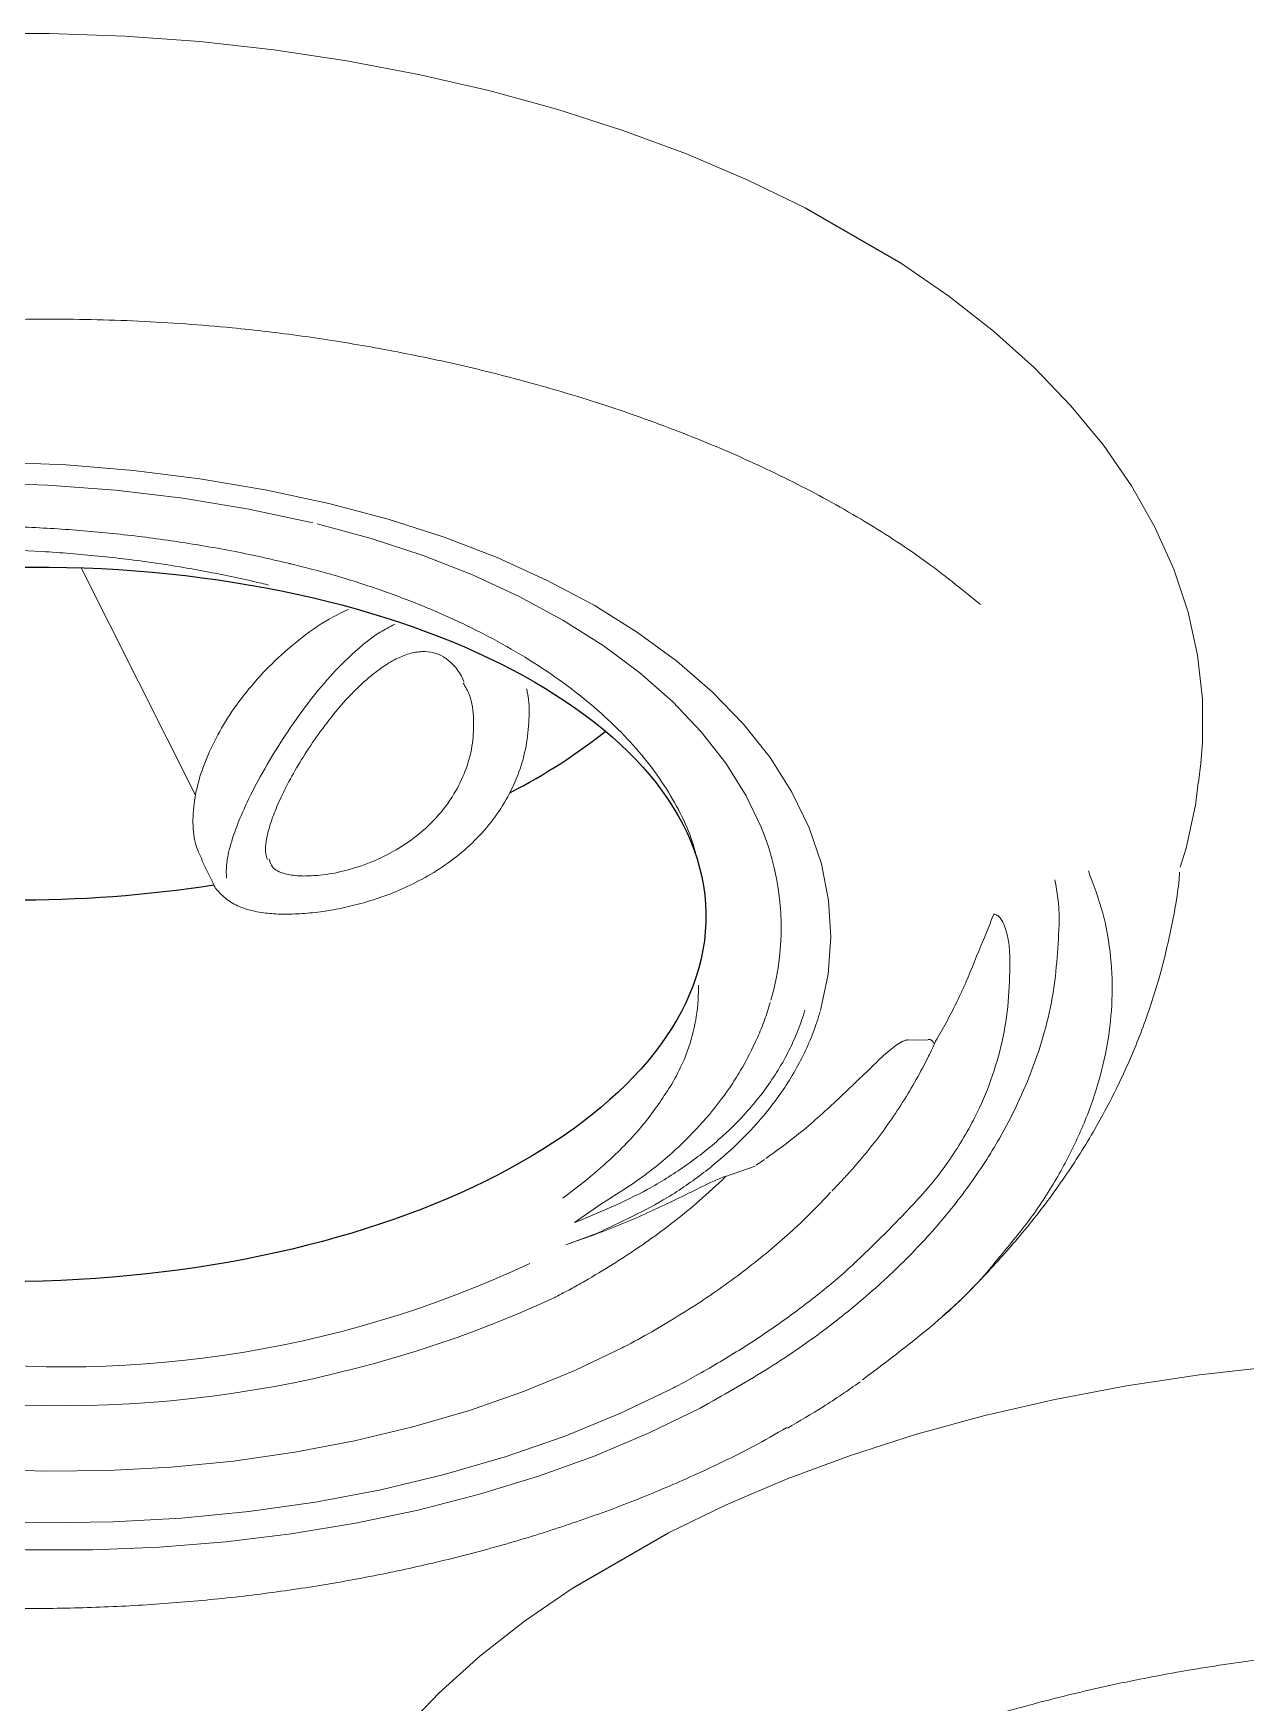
# Model space of a CAD drawing. Extents: x 941 to 1034, y 781 to 934.
# Drawn here: x 986.172 to 988.716, y 877.394 to 880.898 of the extents above; entities that cross this region are included whole.
import ezdxf

# ---------------------------------------------------------------- set-up
doc = ezdxf.new("R2010")
doc.units = 0
doc.header["$MEASUREMENT"] = 0
doc.linetypes.add('SLD-Solid', pattern=[0])
doc.layers.add('1', color=4, linetype='Continuous')
doc.layers.add('DIM', color=3, linetype='Continuous')

# ---------------------------------------------------------------- blocks, each defined once
blk = doc.blocks.new('R')
at = {"layer": '1', "color": 3, "linetype": 'SLD-Solid', "lineweight": 15}
for p, q in [((0.586, -0.9865), (0.5891, -0.9873)), ((0.5038, -1.1132), (0.5061, -1.1137)), ((0.0661, -1.1217), (0.3063, -1.599)), ((0.4573, -1.1575), (0.4597, -1.1581)), ((2.4112, -1.5722), (2.4155, -1.5315)), ((0.3193, -1.7363), (0.3431, -1.7835)), ((1.8431, -2.1125), (1.8005, -2.1135)), ((1.8593, -2.1156), (1.8562, -2.1206)), ((1.4809, -2.3778), (1.4185, -2.3996)), ((1.4829, -2.3755), (1.4999, -2.3638)), ((1.0772, -2.4446), (1.1289, -2.4048)), ((1.1567, -2.4574), (1.1016, -2.4962)), ((1.1475, -2.5189), (1.0833, -2.5427)), ((1.2042, -2.7578), (1.2057, -2.757)), ((1.3077, -2.8437), (1.2982, -2.8486))]:
    blk.add_line(p, q, dxfattribs=at)
at = {"layer": '1', "color": 3, "linetype": 'SLD-Solid', "lineweight": 15, "flags": 128}
for points in [[(1.5854, -0.3658), (1.4639, -0.3071), (1.3363, -0.2529), (1.203, -0.2036), (1.0646, -0.1592), (0.9215, -0.1199), (0.7745, -0.086), (0.624, -0.0575), (0.4707, -0.0346), (0.3152, -0.0173), (0.1581, -0.0058), (0, 0), (-0.1584, 0), (-0.3164, -0.0058), (-0.4735, -0.0174), (-0.629, -0.0347), (-0.7824, -0.0576), (-0.9328, -0.0861), (-1.0799, -0.12), (-1.223, -0.1593), (-1.3614, -0.2037), (-1.4947, -0.2531), (-1.6223, -0.3072), (-1.7438, -0.3659)], [(2.4155, -1.5315), (2.4191, -1.4881), (2.4191, -1.3966), (2.409, -1.3054), (2.389, -1.2147), (2.3591, -1.1249), (2.3194, -1.0364), (2.2701, -0.9495), (2.2113, -0.8646), (2.1433, -0.782), (2.0664, -0.702), (1.9809, -0.6251), (1.8871, -0.5514), (1.7855, -0.4813)], [(-1.5454, -1.2021), (-1.4363, -1.149), (-1.3211, -1.1005), (-1.2003, -1.0567), (-1.0744, -1.018), (-0.9442, -0.9845), (-0.8102, -0.9563), (-0.6731, -0.9337), (-0.5336, -0.9166), (-0.3923, -0.9053), (-0.25, -0.8997), (-0.1074, -0.8999), (0.0348, -0.9058), (0.1759, -0.9176), (0.3153, -0.935), (0.4522, -0.958), (0.586, -0.9865)], [(-1.4661, -1.2257), (-1.3552, -1.1727), (-1.2379, -1.1246), (-1.1146, -1.0817), (-0.9861, -1.0443), (-0.8531, -1.0125), (-0.7164, -0.9865), (-0.5768, -0.9665), (-0.4349, -0.9526), (-0.2916, -0.9449), (-0.1477, -0.9433), (-0.0041, -0.9479), (0.1386, -0.9588), (0.2795, -0.9757), (0.4178, -0.9987), (0.5527, -1.0276)], [(0.5891, -0.9873), (0.7108, -1.0195), (0.8278, -1.0572), (0.9392, -1.1001), (1.0444, -1.148), (1.1427, -1.2004), (1.2336, -1.2572), (1.3164, -1.318), (1.3907, -1.3823), (1.456, -1.4498), (1.5118, -1.5201), (1.5578, -1.5927), (1.5938, -1.6672), (1.6196, -1.7431), (1.6348, -1.8199), (1.6396, -1.8971), (1.6337, -1.9744), (1.6174, -2.0511)], [(0.5614, -1.0297), (0.6749, -1.0604), (0.7839, -1.0961), (0.8876, -1.1367), (0.9855, -1.1819), (1.077, -1.2314), (1.1614, -1.2849), (1.2383, -1.3421), (1.3072, -1.4025), (1.3676, -1.4659), (1.4192, -1.5319), (1.4616, -1.6), (1.4931, -1.666)], [(2.3727, -1.7502), (2.3847, -1.7104), (2.4047, -1.6199), (2.4099, -1.572)], [(-0.6539, -2.9397), (-0.5297, -2.9665), (-0.4025, -2.9878), (-0.2728, -3.0035), (-0.1415, -3.0135), (-0.0092, -3.0179), (0.1233, -3.0165), (0.2552, -3.0094), (0.3858, -2.9966), (0.5144, -2.9782), (0.6402, -2.9543), (0.7626, -2.925), (0.8809, -2.8905), (0.9943, -2.8509), (1.1023, -2.8066), (1.2042, -2.7578)], [(1.2982, -2.8486), (1.1969, -2.8967), (1.0795, -2.9447), (0.9562, -2.9876), (0.8277, -3.0251), (0.6948, -3.0568), (0.5581, -3.0828), (0.4184, -3.1028), (0.2765, -3.1167), (0.1332, -3.1245), (-0.0106, -3.1261), (-0.1543, -3.1214), (-0.297, -3.1106), (-0.4379, -3.0936), (-0.5761, -3.0706), (-0.7111, -3.0418)], [(-0.7321, -3.0974), (-0.6004, -3.1255), (-0.4657, -3.1481), (-0.3286, -3.1653), (-0.1897, -3.1768), (-0.0497, -3.1827), (0.0906, -3.1829), (0.2306, -3.1774), (0.3696, -3.1662), (0.5069, -3.1494), (0.6418, -3.1271), (0.7737, -3.0994), (0.9019, -3.0664), (1.0257, -3.0283), (1.1447, -2.9853), (1.258, -2.9375), (1.3653, -2.8853)]]:
    blk.add_lwpolyline(points, dxfattribs=at)
at = {"layer": '1', "color": 3, "linetype": 'SLD-Solid', "lineweight": 15}
for centre, radius, start, end in [((0.9864, -1.877), 0.5489, 343.8999, 22.6134), ((1.8444, -2.1239), 0.0123, 15.5787, 93.2945), ((1.4141, -2.4019), 0.005, 27.2926, 36.3396), ((0.0318, -0.4949), 2.3041, 261.7068, 295.0638), ((0.0269, -0.4197), 2.4608, 261.9443, 294.8263)]:
    blk.add_arc(centre, radius, start, end, dxfattribs=at)
at = {"layer": '1', "color": 3}
blk.add_ellipse((-0.0625, -1.87), major_axis=(-1.4397, -0.0234), ratio=0.520649, dxfattribs=at)
for start_param, end_param in [(2.334852, 2.554485), (1.233334, 1.83195)]:
    blk.add_ellipse((-0.0391, -1.069), major_axis=(-1.4397, -0.0234), ratio=0.520649, start_param=start_param, end_param=end_param, dxfattribs=at)
at = {"layer": '1', "color": 3, "linetype": 'SLD-Solid', "lineweight": 15}
for points, knots in [([(-1.7154, -1.0333), (-1.6975, -1.0226), (-1.6344, -0.9845), (-1.5186, -0.9235), (-1.3625, -0.8531), (-1.1954, -0.79), (-1.0296, -0.7383), (-0.8694, -0.6972), (-0.716, -0.6649), (-0.5582, -0.6387), (-0.3874, -0.6177), (-0.2049, -0.6037), (-0.0098, -0.5982), (0.1868, -0.6023), (0.3675, -0.6154), (0.5302, -0.6341), (0.626, -0.65), (0.674, -0.6579)], [0, 0, 0, 0, 0.029367, 0.103767, 0.178168, 0.254729, 0.331291, 0.393306, 0.455321, 0.518568, 0.581815, 0.656275, 0.730735, 0.807359, 0.883982, 0.94187, 1, 1, 1, 1]), ([(0.674, -0.6579), (0.7239, -0.6675), (0.8236, -0.6865), (0.9693, -0.7219), (1.1114, -0.7622), (1.2595, -0.8114), (1.4104, -0.8704), (1.5628, -0.9409), (1.7047, -1.0189), (1.8377, -1.1046), (1.9144, -1.167), (1.9534, -1.1988)], [0, 0, 0, 0, 0.095674, 0.191347, 0.288728, 0.386109, 0.50594, 0.625771, 0.749064, 0.872357, 1, 1, 1, 1]), ([(-1.3743, -1.2959), (-1.3613, -1.2892), (-1.3175, -1.2668), (-1.2388, -1.2314), (-1.1366, -1.1912), (-1.0295, -1.1553), (-0.9181, -1.1236), (-0.8031, -1.0965), (-0.6848, -1.074), (-0.5641, -1.0562), (-0.4414, -1.0434), (-0.3174, -1.0355), (-0.1927, -1.0327), (-0.0679, -1.0348), (0.0562, -1.042), (0.1792, -1.054), (0.3003, -1.0711), (0.4088, -1.0908), (0.4757, -1.1062), (0.5042, -1.1128)], [0, 0, 0, 0, 0.026275, 0.087966, 0.149698, 0.211464, 0.273267, 0.335105, 0.396973, 0.458867, 0.520782, 0.582712, 0.644652, 0.706595, 0.768535, 0.830464, 0.892377, 0.954267, 1, 1, 1, 1]), ([(-1.2761, -1.3216), (-1.2635, -1.3152), (-1.2212, -1.2938), (-1.1452, -1.2601), (-1.0464, -1.2222), (-0.9428, -1.1884), (-0.8351, -1.159), (-0.7238, -1.1341), (-0.6095, -1.114), (-0.4929, -1.0986), (-0.3745, -1.0881), (-0.2551, -1.0826), (-0.1353, -1.0821), (-0.0158, -1.0867), (0.1029, -1.0962), (0.2199, -1.1106), (0.3327, -1.1295), (0.4113, -1.1462), (0.4518, -1.1559), (0.4575, -1.1573)], [0, 0, 0, 0, 0.027554, 0.091746, 0.155986, 0.220267, 0.284591, 0.348954, 0.413352, 0.477778, 0.542227, 0.606691, 0.671163, 0.735636, 0.8001, 0.864548, 0.928972, 0.98997, 1, 1, 1, 1]), ([(0.5064, -1.1134), (0.5208, -1.117), (0.5695, -1.1289), (0.6498, -1.1526), (0.7452, -1.1859), (0.8354, -1.2233), (0.9201, -1.2644), (0.9987, -1.309), (1.0708, -1.3566), (1.1359, -1.407), (1.1938, -1.4598), (1.244, -1.5147), (1.2865, -1.5712), (1.3207, -1.6292), (1.344, -1.679), (1.3526, -1.7095), (1.3556, -1.7202)], [0, 0, 0, 0, 0.032536, 0.10973, 0.186868, 0.263931, 0.340915, 0.417824, 0.494672, 0.571492, 0.648319, 0.725227, 0.802333, 0.879798, 0.95782, 1, 1, 1, 1]), ([(0.3205, -1.7357), (0.3152, -1.7243), (0.303, -1.6981), (0.2994, -1.6507), (0.3048, -1.5973), (0.3203, -1.542), (0.3444, -1.4861), (0.3768, -1.4302), (0.4173, -1.3754), (0.4655, -1.3224), (0.5218, -1.273), (0.5758, -1.2336), (0.613, -1.2155), (0.6266, -1.2089)], [0, 0, 0, 0, 0.074876, 0.171441, 0.26833, 0.364411, 0.461159, 0.557655, 0.653865, 0.750855, 0.847244, 0.944295, 1, 1, 1, 1]), ([(0.7244, -1.2399), (0.7141, -1.2453), (0.6788, -1.2639), (0.6283, -1.3072), (0.5752, -1.3638), (0.5272, -1.4249), (0.4817, -1.4915), (0.4416, -1.5595), (0.4101, -1.6217), (0.3871, -1.6771), (0.3729, -1.726), (0.37, -1.7564), (0.3713, -1.7709), (0.3715, -1.7729)], [0, 0, 0, 0, 0.0180259, 0.0620042, 0.0980374, 0.1341119, 0.1797121, 0.2253274, 0.2674921, 0.3096521, 0.351237, 0.3927915, 0.3995438, 0.3995438, 0.3995438, 0.3995438]), ([(0.4576, -1.7343), (0.4564, -1.7316), (0.4534, -1.7254), (0.4527, -1.7076), (0.4564, -1.6823), (0.4658, -1.6505), (0.4809, -1.613), (0.5017, -1.5706), (0.5281, -1.5245), (0.5594, -1.4768), (0.5935, -1.4314), (0.6284, -1.391), (0.6624, -1.3578), (0.6952, -1.3316), (0.7259, -1.3128), (0.7548, -1.3009), (0.7818, -1.2964), (0.8064, -1.299), (0.8281, -1.3083), (0.8478, -1.3251), (0.8625, -1.3437), (0.8681, -1.3575), (0.8699, -1.3619)], [0, 0, 0, 0, 0.040324, 0.094352, 0.152098, 0.213124, 0.277252, 0.345072, 0.414147, 0.483618, 0.552056, 0.609937, 0.662187, 0.708716, 0.748493, 0.782898, 0.818416, 0.853392, 0.889724, 0.930961, 0.977826, 1, 1, 1, 1]), ([(0.5326, -1.7686), (0.5439, -1.7683), (0.5722, -1.7677), (0.6254, -1.7573), (0.6797, -1.7387), (0.7288, -1.7139), (0.7747, -1.6826), (0.818, -1.6417), (0.8529, -1.593), (0.8762, -1.5417), (0.889, -1.4909), (0.8906, -1.4395), (0.8863, -1.3952), (0.8728, -1.3719), (0.8679, -1.3636)], [0, 0, 0, 0, 0.051391, 0.128827, 0.217925, 0.294155, 0.372445, 0.47624, 0.583327, 0.675249, 0.769256, 0.85814, 0.949397, 1, 1, 1, 1]), ([(0.3423, -1.7819), (0.3423, -1.7819), (0.345, -1.7903), (0.3572, -1.8056), (0.3793, -1.8245), (0.4085, -1.8377), (0.4418, -1.8455), (0.4792, -1.849), (0.5192, -1.8487), (0.5626, -1.8449), (0.6077, -1.8376), (0.6545, -1.8265), (0.7029, -1.8113), (0.7524, -1.7909), (0.8018, -1.765), (0.8493, -1.7329), (0.8931, -1.6948), (0.9315, -1.6511), (0.9628, -1.6027), (0.9862, -1.5506), (1.0014, -1.4961), (1.0068, -1.4404), (1.0066, -1.3998), (1.0015, -1.3787), (1.0008, -1.3757)], [0, 0, 0, 0, 0.00026, 0.041985, 0.086205, 0.12968, 0.173727, 0.211166, 0.250399, 0.289514, 0.328717, 0.370212, 0.414822, 0.463195, 0.515623, 0.571184, 0.629463, 0.689185, 0.749762, 0.810216, 0.870775, 0.930644, 0.990111, 1, 1, 1, 1]), ([(0.4605, -1.7335), (0.4623, -1.7392), (0.4666, -1.7529), (0.489, -1.7637), (0.5148, -1.7681), (0.5296, -1.7685), (0.5326, -1.7686)], [0, 0, 0, 0, 0.27217, 0.6563535, 0.9298464, 1, 1, 1, 1]), ([(1.8746, -2.6916), (1.8777, -2.689), (1.9134, -2.6583), (1.9749, -2.5945), (2.0575, -2.5006), (2.1304, -2.4024), (2.1942, -2.3015), (2.2485, -2.198), (2.2933, -2.0927), (2.329, -1.986), (2.3544, -1.8782), (2.3683, -1.8029), (2.371, -1.7636), (2.3713, -1.7605)], [0, 0, 0, 0, 0.011075, 0.128358, 0.243715, 0.356861, 0.467679, 0.576202, 0.682584, 0.787058, 0.889908, 0.99144, 1, 1, 1, 1]), ([(2.1797, -1.7576), (2.1908, -1.787), (2.213, -1.846), (2.2283, -1.9371), (2.2314, -2.0281), (2.2218, -2.1195), (2.1997, -2.212), (2.1657, -2.3039), (2.1201, -2.3939), (2.0638, -2.484), (2.0151, -2.542), (1.99, -2.572)], [0, 0, 0, 0, 0.113502, 0.227834, 0.336279, 0.444726, 0.555781, 0.666843, 0.775057, 0.88383, 1, 1, 1, 1]), ([(2.1188, -1.861), (2.1186, -1.8517), (2.1178, -1.824), (2.1129, -1.7954), (2.1096, -1.7764)], [0, 0, 0, 0, 0.3359347, 1, 1, 1, 1]), ([(1.981, -1.8498), (1.9736, -1.868), (1.954, -1.9161), (1.9348, -1.9626), (1.9229, -1.9915)], [0, 0, 0, 0, 0.3791413, 1, 1, 1, 1]), ([(1.9804, -1.8487), (1.9811, -1.8487), (1.9827, -1.8487), (1.9853, -1.8493), (1.9884, -1.8507), (1.9922, -1.8535), (1.9987, -1.8613), (2.0067, -1.8796), (2.0131, -1.9064), (2.0148, -1.9309), (2.0151, -1.9448), (2.0152, -1.9484)], [0, 0, 0, 0, 0.01602, 0.035445, 0.054871, 0.08078, 0.12717, 0.274887, 0.583806, 0.893992, 1, 1, 1, 1]), ([(1.3664, -2.8847), (1.4124, -2.8589), (1.5042, -2.8071), (1.6005, -2.7412), (1.6869, -2.6741), (1.7652, -2.6066), (1.8541, -2.5152), (1.9309, -2.4196), (2.0047, -2.3057), (2.0671, -2.1721), (2.1111, -2.0188), (2.1162, -1.9135), (2.1188, -1.861)], [0, 0, 0, 0, 0.099686, 0.199319, 0.230421, 0.322801, 0.415179, 0.507539, 0.5999, 0.733139, 0.866784, 1, 1, 1, 1]), ([(2.0152, -1.9484), (2.0147, -1.9767), (2.0136, -2.0334), (2.0002, -2.1162), (1.9771, -2.1971), (1.9404, -2.2822), (1.8988, -2.3511), (1.8464, -2.422), (1.8102, -2.46), (1.7847, -2.4869)], [0, 0, 0, 0, 0.144102, 0.288177, 0.431944, 0.575712, 0.757525, 0.828809, 1, 1, 1, 1]), ([(1.9229, -1.9915), (1.9225, -1.9924), (1.9213, -1.9951), (1.9193, -1.9995), (1.9161, -2.0066), (1.9105, -2.0189), (1.8988, -2.0431), (1.8815, -2.0769), (1.8667, -2.1027), (1.8593, -2.1156)], [0, 0, 0, 0, 0.020739, 0.061523, 0.102309, 0.183889, 0.34706, 0.673517, 1, 1, 1, 1]), ([(1.3058, -2.2052), (1.3142, -2.1897), (1.328, -2.1642), (1.3459, -2.1169), (1.3563, -2.0743), (1.3613, -2.0308), (1.3615, -2.0087), (1.3616, -1.9976)], [0, 0, 0, 0, 0.2370068, 0.3895674, 0.6949044, 0.847454, 1, 1, 1, 1]), ([(1.1016, -2.4962), (1.1541, -2.4744), (1.2373, -2.4398), (1.3345, -2.3784), (1.4049, -2.3236), (1.4691, -2.2597), (1.5249, -2.1868), (1.5576, -2.125), (1.5746, -2.0824), (1.5804, -2.0644), (1.5842, -2.0535), (1.585, -2.0499), (1.585, -2.0499)], [0, 0, 0, 0, 0.218908, 0.346758, 0.475158, 0.603561, 0.754596, 0.905669, 0.943396, 0.981121, 0.999998, 1, 1, 1, 1]), ([(1.6169, -2.0529), (1.6158, -2.0566), (1.6125, -2.0678), (1.6064, -2.0862), (1.5899, -2.1298), (1.5578, -2.193), (1.5039, -2.2682), (1.4415, -2.3344), (1.374, -2.392), (1.2798, -2.4573), (1.1988, -2.4951), (1.1475, -2.5189)], [0, 0, 0, 0, 0.0187738, 0.0563476, 0.0938864, 0.2442892, 0.3947292, 0.5226703, 0.6514061, 0.779526, 1, 1, 1, 1]), ([(1.5124, -2.0339), (1.5124, -2.0339), (1.5087, -2.0464), (1.5005, -2.0711), (1.4811, -2.1195), (1.4569, -2.1665), (1.421, -2.2231), (1.3794, -2.2775), (1.318, -2.3409), (1.2454, -2.402), (1.1863, -2.4389), (1.1567, -2.4574)], [0, 0, 0, 0, 0.000031, 0.074497, 0.14897, 0.298004, 0.372488, 0.521558, 0.670669, 0.835334, 1, 1, 1, 1]), ([(1.5029, -2.3617), (1.5261, -2.3449), (1.5772, -2.3078), (1.6502, -2.2415), (1.716, -2.1783), (1.7604, -2.1348), (1.7853, -2.1177), (1.7936, -2.1141), (1.7979, -2.1129), (1.8, -2.1127), (1.8011, -2.1127)], [0, 0, 0, 0, 0.235356, 0.518357, 0.801279, 0.944189, 0.976328, 0.9876, 0.993788, 1, 1, 1, 1]), ([(1.6416, -2.4295), (1.6417, -2.4295), (1.6484, -2.4227), (1.6583, -2.4124), (1.6743, -2.3952), (1.6962, -2.3707), (1.7261, -2.3347), (1.7595, -2.29), (1.8007, -2.2284), (1.8338, -2.1701), (1.8544, -2.1261), (1.8593, -2.1156)], [0, 0, 0, 0, 0.000714, 0.073392, 0.109721, 0.182421, 0.327724, 0.473063, 0.618482, 0.909311, 1, 1, 1, 1]), ([(1.1289, -2.4048), (1.1472, -2.389), (1.1936, -2.3491), (1.2558, -2.2821), (1.289, -2.2309), (1.3058, -2.2052)], [0, 0, 0, 0, 0.243936, 0.619578, 1, 1, 1, 1]), ([(1.4185, -2.3996), (1.4004, -2.4167), (1.3527, -2.4617), (1.2818, -2.5169), (1.2187, -2.5602), (1.1719, -2.5901), (1.1332, -2.6133), (1.0931, -2.6356), (1.0729, -2.6465), (1.0625, -2.6518), (1.0625, -2.6518)], [0, 0, 0, 0, 0.182479, 0.479936, 0.628519, 0.702783, 0.8514, 0.925684, 0.999996, 1, 1, 1, 1]), ([(1.0833, -2.5427), (1.1205, -2.5296), (1.195, -2.5034), (1.2808, -2.4638), (1.3463, -2.4321), (1.3827, -2.4135), (1.4091, -2.4026), (1.4181, -2.3989)], [0, 0, 0, 0, 0.334114, 0.669312, 0.80065, 0.932519, 1, 1, 1, 1]), ([(1.2057, -2.757), (1.2251, -2.7465), (1.2639, -2.7255), (1.3196, -2.6923), (1.3732, -2.6579), (1.4417, -2.6102), (1.5215, -2.5476), (1.5911, -2.4834), (1.628, -2.4441), (1.639, -2.4323)], [0, 0, 0, 0, 0.112765, 0.225721, 0.338638, 0.45164, 0.677601, 0.903593, 1, 1, 1, 1]), ([(1.7845, -2.4871), (1.7411, -2.5312), (1.676, -2.5973), (1.573, -2.6785), (1.4905, -2.7368), (1.4171, -2.7827), (1.3582, -2.8167), (1.3289, -2.8324), (1.3155, -2.8397)], [0, 0, 0, 0, 0.337008, 0.50583, 0.674678, 0.843513, 0.927915, 1, 1, 1, 1]), ([(1.99, -2.572), (1.9844, -2.5791), (1.9491, -2.6238), (1.8584, -2.7113), (1.7603, -2.785), (1.7055, -2.8261)], [0, 0, 0, 0, 0.076495, 0.484239, 1, 1, 1, 1]), ([(1.0625, -2.6519), (1.0624, -2.6519), (1.0617, -2.6523), (1.0609, -2.6527), (1.0601, -2.6531)], [0, 0, 0, 0, 0.029714, 1, 1, 1, 1]), ([(1.2041, -2.7571), (1.2041, -2.7571), (1.2035, -2.7574), (1.2029, -2.7577), (1.2023, -2.7581)], [0, 0, 0, 0, 0.00172, 1, 1, 1, 1]), ([(1.5481, -2.9276), (1.5735, -2.9128), (1.6269, -2.8818), (1.6753, -2.8481), (1.7008, -2.8305)], [0, 0, 0, 0, 0.475493, 1, 1, 1, 1]), ([(1.3148, -2.8398), (1.314, -2.8403), (1.3128, -2.8409), (1.3104, -2.8422), (1.3088, -2.8431), (1.3077, -2.8437)], [0, 0, 0, 0, 0.339988, 0.524939, 1, 1, 1, 1]), ([(1.3653, -2.8853), (1.3656, -2.8851), (1.366, -2.885), (1.3664, -2.8848), (1.3664, -2.8847)], [0, 0, 0, 0, 0.8356, 1, 1, 1, 1]), ([(-0.8234, -3.2306), (-0.8166, -3.232), (-0.7646, -3.2432), (-0.6647, -3.2596), (-0.524, -3.2792), (-0.3811, -3.2934), (-0.237, -3.3027), (-0.0924, -3.3068), (0.0521, -3.3058), (0.1956, -3.2997), (0.3375, -3.2884), (0.4771, -3.272), (0.6138, -3.2507), (0.7473, -3.2244), (0.8779, -3.1934), (1.0056, -3.1574), (1.13, -3.1166), (1.2506, -3.0711), (1.3664, -3.0208), (1.4658, -2.9727), (1.5238, -2.9395), (1.5472, -2.9262)], [0, 0, 0, 0, 0.008425, 0.064388, 0.120568, 0.17691, 0.233345, 0.289786, 0.346148, 0.402364, 0.458374, 0.514135, 0.569591, 0.624664, 0.679957, 0.735663, 0.791743, 0.848146, 0.904805, 0.961644, 1, 1, 1, 1])]:
    blk.add_open_spline(points, degree=3, knots=knots, dxfattribs=at)
at = {"layer": 'DIM'}
blk.add_line((1.5854, -0.3658), (1.7855, -0.4813), dxfattribs=at)
blk = doc.blocks.new('J')
at = {"layer": '1', "color": 3, "linetype": 'SLD-Solid', "lineweight": 15, "flags": 128}
for points in [[(1.9018, -0.3599), (1.7804, -0.3013), (1.6527, -0.2471), (1.5194, -0.1978), (1.381, -0.1534), (1.238, -0.1141), (1.0909, -0.0802), (0.9404, -0.0517), (0.7871, -0.0288), (0.6316, -0.0115), (0.4745, 0), (0.3164, 0.0058), (0.1581, 0.0058), (0, 0), (-0.1571, -0.0116), (-0.3126, -0.0289), (-0.4659, -0.0518), (-0.6164, -0.0803), (-0.7635, -0.1142), (-0.9065, -0.1535), (-1.045, -0.1979), (-1.1783, -0.2473), (-1.3059, -0.3014), (-1.4273, -0.3601)], [(-1.6275, -0.4757), (-1.7291, -0.5458), (-1.8229, -0.6195), (-1.9084, -0.6965), (-1.9853, -0.7764), (-2.0533, -0.859), (-2.1121, -0.9439), (-2.1614, -1.0308), (-2.2011, -1.1193), (-2.2311, -1.2091), (-2.2511, -1.2998), (-2.2611, -1.3911), (-2.2611, -1.4825), (-2.2576, -1.5262)]]:
    blk.add_lwpolyline(points, dxfattribs=at)
at = {"layer": '1', "color": 3, "linetype": 'SLD-Solid', "lineweight": 15}
blk.add_open_spline([(-1.399, -1.0275), (-1.3811, -1.0168), (-1.3179, -0.9787), (-1.2022, -0.9177), (-1.0461, -0.8473), (-0.879, -0.7842), (-0.7132, -0.7325), (-0.553, -0.6914), (-0.3995, -0.6591), (-0.2418, -0.6329), (-0.0709, -0.6119), (0.1115, -0.5979), (0.3066, -0.5924), (0.5032, -0.5965), (0.6839, -0.6096), (0.8466, -0.6283), (0.9424, -0.6441), (0.9905, -0.6521)], degree=3, knots=[0, 0, 0, 0, 0.029367, 0.103767, 0.178168, 0.254729, 0.331291, 0.393306, 0.455321, 0.518568, 0.581815, 0.656275, 0.730735, 0.807359, 0.883982, 0.94187, 1, 1, 1, 1], dxfattribs=at)
at = {"layer": 'DIM'}
blk.add_line((-1.6275, -0.4757), (-1.4273, -0.3601), dxfattribs=at)
blk = doc.blocks.new('ENVOY')
at = {"layer": '1'}
for name, p in [('R', (44.8279, 79.3297)), ('J', (47.5538, 76.5429))]:
    blk.add_blockref(name, p, dxfattribs=at)

msp = doc.modelspace()

# ---------------------------------------------------------------- block references
at = {"layer": '1'}
msp.add_blockref('ENVOY', (941.3783, 801.5681), dxfattribs=at)

doc.saveas('drawing.dxf')
